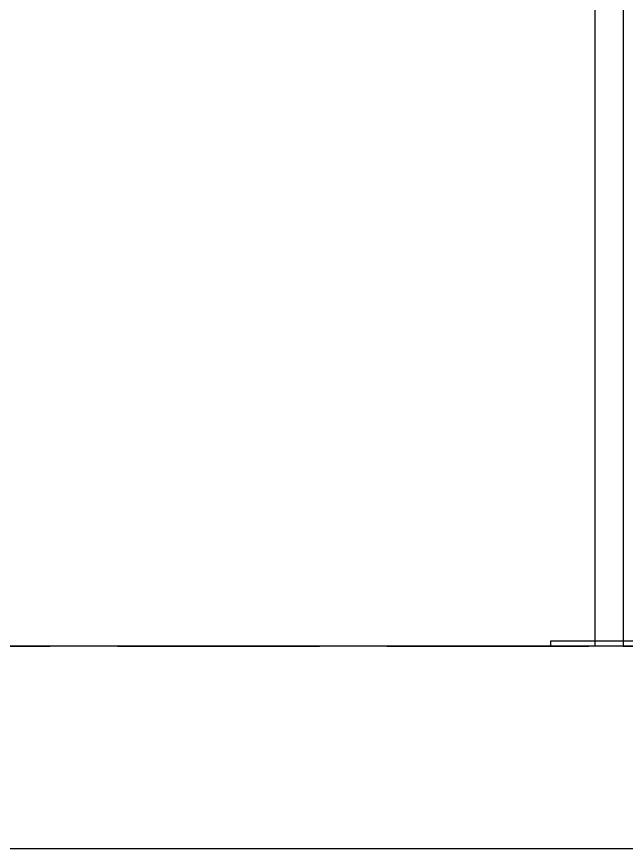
# Model space of a CAD drawing. Extents: x -3080 to 28500, y -1326 to 31609.
# Drawn here: x 5470 to 5560.6, y 26290.8 to 26414.3 of the extents above; entities that cross this region are included whole.
import ezdxf
from ezdxf.xclip import XClip

# ---------------------------------------------------------------- set-up
doc = ezdxf.new("R2010")
doc.units = 0
doc.header["$LTSCALE"] = 100
doc.header["$XCLIPFRAME"] = 2
doc.linetypes.add('188K-SM-07-F10-MECH-CR PIPE-Y2257103$0$X-S-FAB_SL ALL$0$HIDDEN', pattern=[0.4, 0.3, -0.1])
for name, color, linetype in [('0-xref', 8, 'Continuous'), ('188K-SM-07-F10-MECH-CR PIPE-Y2257103$0$0-BG', 6, 'Continuous'), ('188K-SM-07-F10-MECH-CR PIPE-Y2257103$0$SH-LINE-130', 2, 'Continuous'), ('188K-SM-07-F10-MECH-CR PIPE-Y2257103$0$X-S-FAB_SL ALL$0$ASP_1', 1, 'Continuous'), ('188K-SM-07-F10-MECH-CR PIPE-Y2257103$0$X-S-FAB_SL ALL$0$HID', 5, '188K-SM-07-F10-MECH-CR PIPE-Y2257103$0$X-S-FAB_SL ALL$0$HIDDEN')]:
    doc.layers.add(name, color=color, linetype=linetype)

# ---------------------------------------------------------------- blocks, each defined once
blk = doc.blocks.new('188K-SM-07-F10-MECH-CR PIPE-Y2257103$0$X-S-FAB_SL ALL')
at = {"layer": '188K-SM-07-F10-MECH-CR PIPE-Y2257103$0$X-S-FAB_SL ALL$0$ASP_1'}
blk.add_line((-2628.521, -73043.977), (4851.479, -73043.977), dxfattribs=at)
at = {"layer": '188K-SM-07-F10-MECH-CR PIPE-Y2257103$0$X-S-FAB_SL ALL$0$HID'}
blk.add_line((-2628.521, -73013.977), (19076.479, -73013.977), dxfattribs=at)
blk = doc.blocks.new('188K-SM-07-F10-MECH-CR PIPE-Y2257103$0$CMP-1')
at = {"layer": '188K-SM-07-F10-MECH-CR PIPE-Y2257103$0$SH-LINE-130', "ltscale": 0.1}
for points in [[(5555.98, -73013.98), (5555.98, -72789.78), (5560.11, -72789.78), (5560.11, -73013.98)], [(5564.24, -73013.98), (5564.24, -72789.78), (5560.11, -72789.78), (5560.11, -73013.98)], [(5570.86, -73013.98), (5549.36, -73013.98), (5549.36, -73013.18), (5570.86, -73013.18)]]:
    blk.add_lwpolyline(points, close=True, dxfattribs=at)
blk = doc.blocks.new('188K-SM-07-F10-MECH-CR PIPE-Y2257103')
blk.add_line((23502.5, 26320.786), (1845, 26320.786))
ref = blk.add_blockref('188K-SM-07-F10-MECH-CR PIPE-Y2257103$0$X-S-FAB_SL ALL', (4473.521, 99334.763))
XClip(ref).set_block_clipping_path([(-7553.4648570136, -75341.9369645483), (24026.2025623869, -67725.7696244382)])
at = {"layer": '188K-SM-07-F10-MECH-CR PIPE-Y2257103$0$0-BG'}
blk.add_blockref('188K-SM-07-F10-MECH-CR PIPE-Y2257103$0$CMP-1', (0, 99334.763), dxfattribs=at)

msp = doc.modelspace()

# ---------------------------------------------------------------- block references
at = {"layer": '0-xref'}
msp.add_blockref('188K-SM-07-F10-MECH-CR PIPE-Y2257103', (0, 0), dxfattribs=at)

doc.saveas('drawing.dxf')
